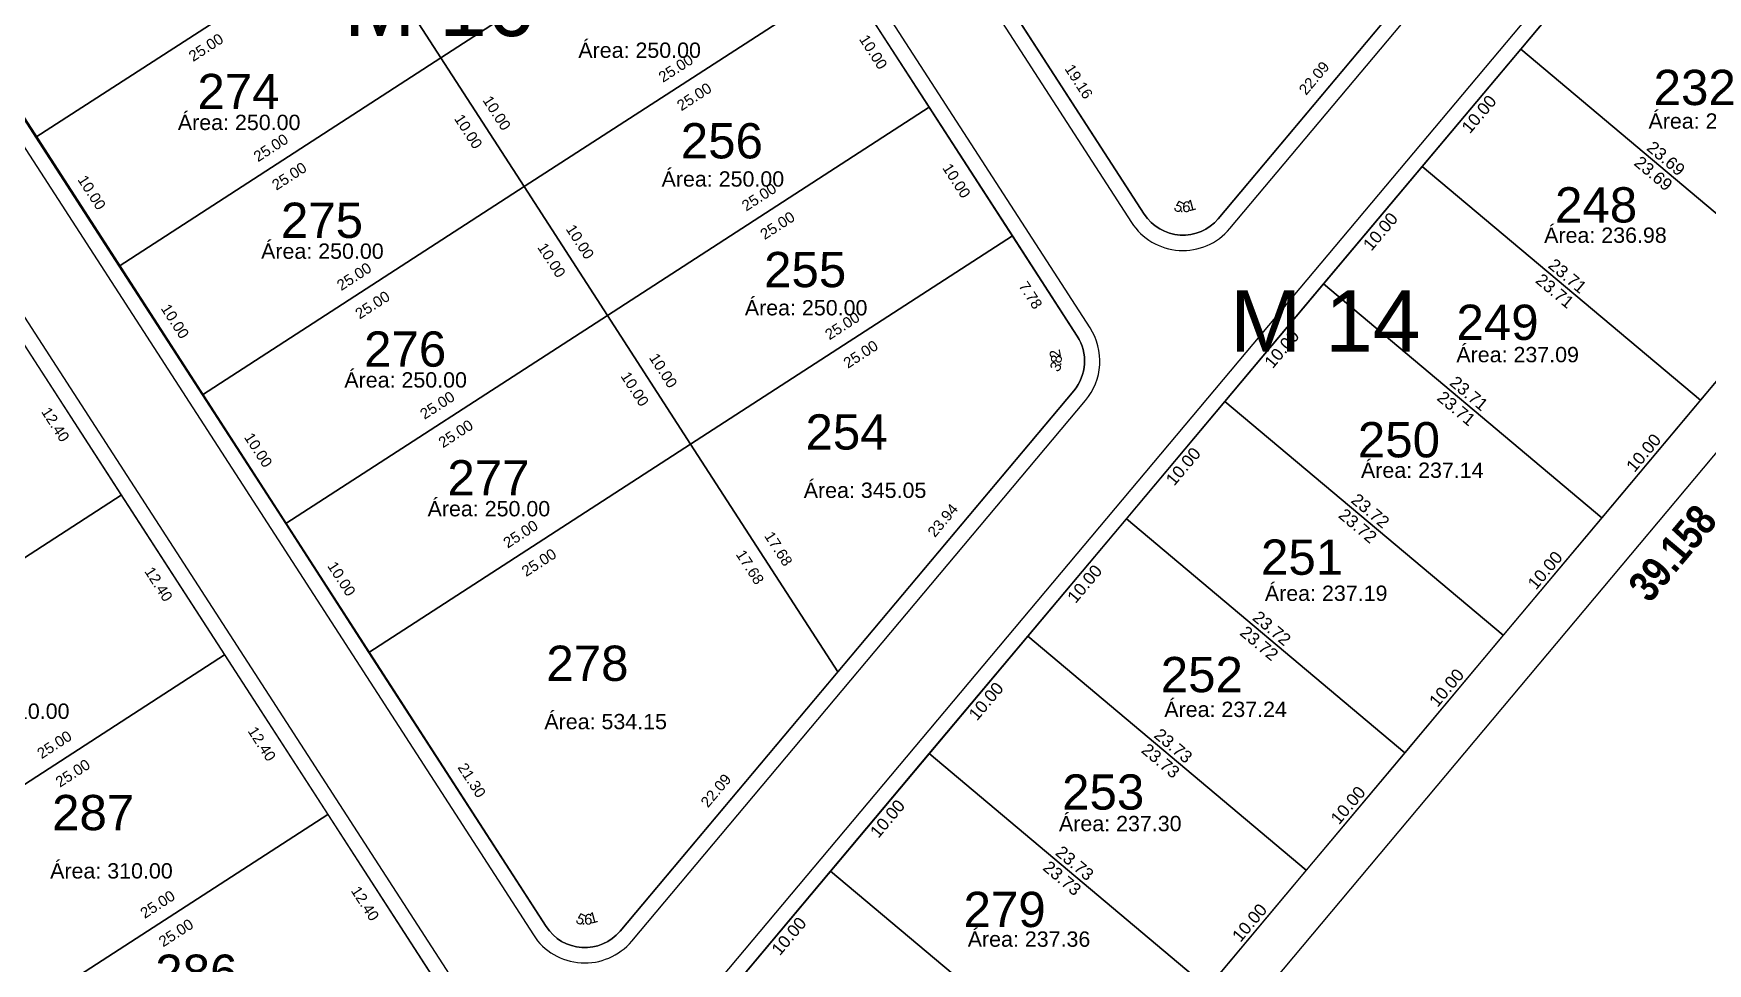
# Model space of a CAD drawing. Header units: metres. Extents: x 859577 to 860336, y 1645916 to 1646650.
# Drawn here: x 860127.2 to 860236.5, y 1646266.4 to 1646327.1 of the extents above; entities that cross this region are included whole.
import ezdxf
from ezdxf.enums import TextEntityAlignment as Align

# ---------------------------------------------------------------- set-up
doc = ezdxf.new("R2010")
doc.units = ezdxf.units.M
for name, color, linetype in [('_LINDERO', 6, 'Continuous'), ('_SENDERO', 5, 'Continuous'), ('A-CALZADA', 252, 'Continuous'), ('A-MZ_6', 2, 'Continuous'), ('A-NUMERO LOTE', 251, 'Continuous'), ('A-SENDEROS', 97, 'Continuous'), ('C-PROP', 7, 'Continuous'), ('C-PROP-LINE', 230, 'Continuous'), ('C-PROP-LINE-TEXT', 7, 'Continuous'), ('CVL_CUADCON_TIT', 7, 'Continuous'), ('GUEVARA_TEXTOS', 4, 'Continuous')]:
    doc.layers.add(name, color=color, linetype=linetype)
doc.layers.add('A-VIA', color=30, linetype='Continuous', lineweight=30)
doc.styles.add('ARIAL', font='arial.ttf')
doc.styles.add('Narrow-Negrita', font='ARIALNB.TTF')
doc.styles.get("Standard").update_dxf_attribs({"font": 'arial.ttf'})

msp = doc.modelspace()

# ---------------------------------------------------------------- linework, layer by layer
at = {"layer": '_LINDERO', "color": 7, "flags": 128}
for points in [[(860094.80219, 1646136.08319), (860126.61658, 1646172.93886), (860169.52798, 1646223.94869), (860217.74468, 1646281.42215), (860242.90712, 1646311.40794), (860295.39524, 1646375.129), (860332.78395, 1646417.55301), (860327.04729, 1646469.25026), (860320.18897, 1646554.53609), (860314.08463, 1646636.30078), (860266.57431, 1646635.61912), (860222.74438, 1646633.34393), (860199.99292, 1646646.50752), (860183.54385, 1646643.64356), (860171.64852, 1646643.15805), (860161.64765, 1646639.05158), (860146.53465, 1646622.32014), (860115.93388, 1646618.82162)], [(860097.081, 1646134.132), (860128.9, 1646170.993), (860171.825, 1646222.019), (860220.043, 1646279.494), (860245.214, 1646309.49), (860297.679, 1646373.183), (860335.912, 1646416.565), (860330.034, 1646469.536)]]:
    msp.add_lwpolyline(points, dxfattribs=at)
at = {"layer": 'A-CALZADA'}
msp.add_lwpolyline([(860108.53831, 1646153.65028), (860126.65515, 1646173.60405, 0.080523021), (860127.35289, 1646174.67724), (860121.71999, 1646192.44855, -0.080364937), (860121.48677, 1646194.02841), (860121.62004, 1646203.66921, -0.172900472), (860122.79101, 1646206.81604), (860209.86693, 1646310.47919), (860240.89764, 1646347.421), (860250.45565, 1646358.56658), (860265.69141, 1646376.33298), (860300.36588, 1646419.77213, 0.109567421), (860302.56734, 1646423.99672), (860307.42428, 1646442.09948, -0.190147504)], format="xyb", dxfattribs=at)
for points in [[(860152.57873, 1646386.31246), (860198.86618, 1646314.7562, 0.504438682), (860205.28759, 1646314.356), (860234.8924, 1646349.60028, 0.329399479), (860235.18814, 1646354.34558), (860221.9021, 1646374.88462, 0.23649435), (860216.03572, 1646377.5164), (860204.87516, 1646376.56494, -0.161848831), (860197.97735, 1646378.2502), (860168.52863, 1646394.40797, 0.194427371), (860163.25058, 1646395.0788), (860154.87448, 1646393.37119, 0.396378725)], [(860152.57873, 1646386.31246), (860198.86618, 1646314.7562, 0.504438682), (860205.28759, 1646314.356), (860234.8924, 1646349.60028, 0.329399479), (860235.18814, 1646354.34558), (860221.9021, 1646374.88462, 0.23649435), (860216.03572, 1646377.5164), (860204.87516, 1646376.56494, -0.161848831), (860197.97735, 1646378.2502), (860168.52863, 1646394.40797, 0.194427371), (860163.25058, 1646395.0788), (860154.87448, 1646393.37119, 0.396378725)], [(860104.03513, 1646354.56972), (860159.84166, 1646268.29782, 0.504438682), (860166.26306, 1646267.89763), (860195.86788, 1646303.14191, 0.329399479), (860196.16361, 1646307.88721), (860144.61347, 1646387.57913, 0.368254276), (860139.64306, 1646389.06745), (860130.06253, 1646384.84926, 0.109457738), (860128.66702, 1646383.82578), (860111.50421, 1646364.25555, -0.091520038), (860108.36989, 1646361.78097), (860105.52611, 1646360.27952, 0.440345985)], [(860104.03513, 1646354.56972), (860159.84166, 1646268.29782, 0.504438682), (860166.26306, 1646267.89763), (860195.86788, 1646303.14191, 0.329399479), (860196.16361, 1646307.88721), (860144.61347, 1646387.57913, 0.368254276), (860139.64306, 1646389.06745), (860130.06253, 1646384.84926, 0.109457738), (860128.66702, 1646383.82578), (860111.50421, 1646364.25555, -0.091520038), (860108.36989, 1646361.78097), (860105.52611, 1646360.27952, 0.440345985)], [(860098.18941, 1646352.55978), (860157.13909, 1646261.42884, -0.329399479), (860156.84335, 1646256.68354), (860132.46076, 1646227.65627, -0.504438682), (860116.40724, 1646228.65675), (860044.36933, 1646340.02092, -0.413702713), (860045.5495, 1646345.54825), (860061.60912, 1646355.97649, -0.16337326), (860064.0747, 1646356.61139), (860095.11801, 1646354.37691, -0.235401715)], [(860098.18941, 1646352.55978), (860157.13909, 1646261.42884, -0.329399479), (860156.84335, 1646256.68354), (860132.46076, 1646227.65627, -0.504438682), (860116.40724, 1646228.65675), (860044.36933, 1646340.02092, -0.413702713), (860045.5495, 1646345.54825), (860061.60912, 1646355.97649, -0.16337326), (860064.0747, 1646356.61139), (860095.11801, 1646354.37691, -0.235401715)]]:
    msp.add_lwpolyline(points, format="xyb", close=True, dxfattribs=at)
at = {"layer": 'A-MZ_6'}
for points in [[(860329.29996, 1646458.32267), (860325.29905, 1646453.28128, -0.085937771), (860324.28059, 1646452.37257), (860309.26443, 1646443.01971, 0.190147504), (860308.39012, 1646441.84034), (860303.53318, 1646423.73758, -0.109298226), (860301.1398, 1646419.13872), (860266.46197, 1646375.69537), (860251.21475, 1646357.9156), (860241.66007, 1646346.7739), (860210.63264, 1646309.83601), (860123.55672, 1646206.17285, 0.172900472), (860122.61994, 1646203.65539), (860122.48667, 1646194.01459, 0.080364937), (860122.67325, 1646192.7507), (860127.50673, 1646177.50148, -0.182675814), (860127.35289, 1646174.67724)], [(860106.06896, 1646359.43531, 0.440097484), (860104.94937, 1646355.15506), (860160.6813, 1646268.84096, 0.504438682), (860165.49736, 1646268.54082), (860195.10217, 1646303.7851, 0.329399479), (860195.32397, 1646307.34407), (860143.77383, 1646387.03599, 0.368254276), (860140.04602, 1646388.15223), (860129.85713, 1646383.66619), (860112.25605, 1646363.5962, -0.091520038), (860108.83678, 1646360.89666), (860106.06896, 1646359.43531)], [(860106.06896, 1646359.43531, 0.440097484), (860104.94937, 1646355.15506), (860160.6813, 1646268.84096, 0.504438682), (860165.49736, 1646268.54082), (860195.10217, 1646303.7851, 0.329399479), (860195.32397, 1646307.34407), (860143.77383, 1646387.03599, 0.368254276), (860140.04602, 1646388.15223), (860129.85713, 1646383.66619), (860112.25605, 1646363.5962, -0.091520038), (860108.83678, 1646360.89666), (860106.06896, 1646359.43531)]]:
    msp.add_lwpolyline(points, format="xyb", dxfattribs=at)
for points in [[(860153.41837, 1646386.8556), (860199.70582, 1646315.29933, 0.504438682), (860204.52188, 1646314.99919), (860234.12669, 1646350.24347, 0.329399479), (860234.3485, 1646353.80245), (860221.06246, 1646374.34148, 0.222722549), (860216.21732, 1646376.52826), (860204.96011, 1646375.56855, -0.147779862), (860198.16846, 1646377.00471), (860167.89283, 1646393.61619, 0.220050793), (860163.89055, 1646394.18869), (860155.94821, 1646392.56952, 0.455178245)], [(860153.41837, 1646386.8556), (860199.70582, 1646315.29933, 0.504438682), (860204.52188, 1646314.99919), (860234.12669, 1646350.24347, 0.329399479), (860234.3485, 1646353.80245), (860221.06246, 1646374.34148, 0.222722549), (860216.21732, 1646376.52826), (860204.96011, 1646375.56855, -0.147779862), (860198.16846, 1646377.00471), (860167.89283, 1646393.61619, 0.220050793), (860163.89055, 1646394.18869), (860155.94821, 1646392.56952, 0.455178245)], [(860097.34976, 1646352.01664), (860156.29945, 1646260.8857, -0.329399479), (860156.07764, 1646257.32673), (860131.69505, 1646228.29945, -0.504438682), (860117.24688, 1646229.19989), (860045.20897, 1646340.56406, -0.413702713), (860046.0941, 1646344.70956), (860062.15372, 1646355.13779, -0.16337326), (860064.00291, 1646355.61397), (860095.04622, 1646353.37949, -0.235401715)], [(860097.34976, 1646352.01664), (860156.29945, 1646260.8857, -0.329399479), (860156.07764, 1646257.32673), (860131.69505, 1646228.29945, -0.504438682), (860117.24688, 1646229.19989), (860045.20897, 1646340.56406, -0.413702713), (860046.0941, 1646344.70956), (860062.15372, 1646355.13779, -0.16337326), (860064.00291, 1646355.61397), (860095.04622, 1646353.37949, -0.235401715)]]:
    msp.add_lwpolyline(points, format="xyb", close=True, dxfattribs=at)
at = {"layer": 'A-SENDEROS', "lineweight": 9, "flags": 128}
for points in [[(860327.04729, 1646469.25026), (860332.78395, 1646417.55301), (860295.39524, 1646375.129), (860242.90712, 1646311.40794), (860217.74468, 1646281.42215), (860169.52798, 1646223.94869), (860126.61658, 1646172.93886), (860094.80219, 1646136.08319)], [(860097.081, 1646134.132), (860128.9, 1646170.993), (860171.825, 1646222.019), (860220.043, 1646279.494), (860245.214, 1646309.49), (860297.679, 1646373.183), (860335.912, 1646416.565), (860330.034, 1646469.536)]]:
    msp.add_lwpolyline(points, dxfattribs=at)
at = {"layer": 'A-VIA'}
for points in [[(860152.57873, 1646386.31246), (860198.86618, 1646314.7562, 0.504438682), (860205.28759, 1646314.356), (860234.8924, 1646349.60028, 0.329399479), (860235.18814, 1646354.34558), (860221.9021, 1646374.88462, 0.23649435), (860216.03572, 1646377.5164), (860204.87516, 1646376.56494, -0.161848831), (860197.97735, 1646378.2502), (860168.52863, 1646394.40797, 0.194427371), (860163.25058, 1646395.0788), (860154.87448, 1646393.37119, 0.396378725)], [(860152.57873, 1646386.31246), (860198.86618, 1646314.7562, 0.504438682), (860205.28759, 1646314.356), (860234.8924, 1646349.60028, 0.329399479), (860235.18814, 1646354.34558), (860221.9021, 1646374.88462, 0.23649435), (860216.03572, 1646377.5164), (860204.87516, 1646376.56494, -0.161848831), (860197.97735, 1646378.2502), (860168.52863, 1646394.40797, 0.194427371), (860163.25058, 1646395.0788), (860154.87448, 1646393.37119, 0.396378725)], [(860104.03513, 1646354.56972), (860159.84166, 1646268.29782, 0.504438682), (860166.26306, 1646267.89763), (860195.86788, 1646303.14191, 0.329399479), (860196.16361, 1646307.88721), (860144.61347, 1646387.57913, 0.368254276), (860139.64306, 1646389.06745), (860130.06253, 1646384.84926, 0.109457738), (860128.66702, 1646383.82578), (860111.50421, 1646364.25555, -0.091520038), (860108.36989, 1646361.78097), (860105.52611, 1646360.27952, 0.440345985)], [(860104.03513, 1646354.56972), (860159.84166, 1646268.29782, 0.504438682), (860166.26306, 1646267.89763), (860195.86788, 1646303.14191, 0.329399479), (860196.16361, 1646307.88721), (860144.61347, 1646387.57913, 0.368254276), (860139.64306, 1646389.06745), (860130.06253, 1646384.84926, 0.109457738), (860128.66702, 1646383.82578), (860111.50421, 1646364.25555, -0.091520038), (860108.36989, 1646361.78097), (860105.52611, 1646360.27952, 0.440345985)], [(860098.18941, 1646352.55978), (860157.13909, 1646261.42884, -0.329399479), (860156.84335, 1646256.68354), (860132.46076, 1646227.65627, -0.504438682), (860116.40724, 1646228.65675), (860044.36933, 1646340.02092, -0.413702713), (860045.5495, 1646345.54825), (860061.60912, 1646355.97649, -0.16337326), (860064.0747, 1646356.61139), (860095.11801, 1646354.37691, -0.235401715)], [(860098.18941, 1646352.55978), (860157.13909, 1646261.42884, -0.329399479), (860156.84335, 1646256.68354), (860132.46076, 1646227.65627, -0.504438682), (860116.40724, 1646228.65675), (860044.36933, 1646340.02092, -0.413702713), (860045.5495, 1646345.54825), (860061.60912, 1646355.97649, -0.16337326), (860064.0747, 1646356.61139), (860095.11801, 1646354.37691, -0.235401715)]]:
    msp.add_lwpolyline(points, format="xyb", close=True, dxfattribs=at)
at = {"layer": 'C-PROP-LINE', "color": 2, "lineweight": 30}
for points in [[(860169.37116, 1646347.4648), (860174.80255, 1646339.06836), (860153.81146, 1646325.48991), (860148.38008, 1646333.88634)], [(860169.37116, 1646347.4648), (860174.80255, 1646339.06836), (860153.81146, 1646325.48991), (860148.38008, 1646333.88634)], [(860148.38008, 1646333.88634), (860127.389, 1646320.30788), (860121.95762, 1646328.70431), (860142.9487, 1646342.28277)], [(860148.38008, 1646333.88634), (860127.389, 1646320.30788), (860121.95762, 1646328.70431), (860142.9487, 1646342.28277)], [(860174.80255, 1646339.06836), (860180.23393, 1646330.67193), (860159.24285, 1646317.09347), (860153.81146, 1646325.48991)], [(860174.80255, 1646339.06836), (860180.23393, 1646330.67193), (860159.24285, 1646317.09347), (860153.81146, 1646325.48991)], [(860153.81146, 1646325.48991), (860132.82038, 1646311.91145), (860127.389, 1646320.30788), (860148.38008, 1646333.88634)], [(860153.81146, 1646325.48991), (860132.82038, 1646311.91145), (860127.389, 1646320.30788), (860148.38008, 1646333.88634)], [(860224.26321, 1646326.06309), (860230.69508, 1646333.72018), (860248.76107, 1646318.54494), (860242.40284, 1646310.82599)], [(860180.23393, 1646330.67193), (860185.66531, 1646322.2755), (860164.67423, 1646308.69704), (860159.24285, 1646317.09347)], [(860180.23393, 1646330.67193), (860185.66531, 1646322.2755), (860164.67423, 1646308.69704), (860159.24285, 1646317.09347)], [(860159.24285, 1646317.09347), (860138.25177, 1646303.51502), (860132.82038, 1646311.91145), (860153.81146, 1646325.48991)], [(860159.24285, 1646317.09347), (860138.25177, 1646303.51502), (860132.82038, 1646311.91145), (860153.81146, 1646325.48991)], [(860217.83134, 1646318.406), (860224.26321, 1646326.06309), (860242.40284, 1646310.82599), (860235.98335, 1646303.1585)], [(860185.66531, 1646322.2755), (860191.09669, 1646313.87906), (860170.10561, 1646300.30061), (860164.67423, 1646308.69704)], [(860185.66531, 1646322.2755), (860191.09669, 1646313.87906), (860170.10561, 1646300.30061), (860164.67423, 1646308.69704)], [(860211.39947, 1646310.74891), (860217.83134, 1646318.406), (860235.98335, 1646303.1585), (860229.55527, 1646295.49823)], [(860164.67423, 1646308.69704), (860143.68315, 1646295.11858), (860138.25177, 1646303.51502), (860159.24285, 1646317.09347)], [(860164.67423, 1646308.69704), (860143.68315, 1646295.11858), (860138.25177, 1646303.51502), (860159.24285, 1646317.09347)], [(860204.96759, 1646303.09182), (860211.39947, 1646310.74891), (860229.55527, 1646295.49823), (860223.12719, 1646287.83796)], [(860170.10561, 1646300.30061), (860149.11453, 1646286.72215), (860143.68315, 1646295.11858), (860164.67423, 1646308.69704)], [(860170.10561, 1646300.30061), (860149.11453, 1646286.72215), (860143.68315, 1646295.11858), (860164.67423, 1646308.69704)], [(860126.21879, 1646307.38771), (860132.9537, 1646296.97614), (860111.96262, 1646283.39768), (860105.22771, 1646293.80925)], [(860126.21879, 1646307.38771), (860132.9537, 1646296.97614), (860111.96262, 1646283.39768), (860105.22771, 1646293.80925)], [(860198.53572, 1646295.43473), (860204.96759, 1646303.09182), (860223.12719, 1646287.83796), (860216.69911, 1646280.17768)], [(860132.9537, 1646296.97614), (860139.68862, 1646286.56456), (860118.69754, 1646272.9861), (860111.96262, 1646283.39768)], [(860132.9537, 1646296.97614), (860139.68862, 1646286.56456), (860118.69754, 1646272.9861), (860111.96262, 1646283.39768)], [(860192.10385, 1646287.77764), (860198.53572, 1646295.43473), (860216.69911, 1646280.17768), (860210.27192, 1646272.51666)], [(860185.67198, 1646280.12055), (860192.10385, 1646287.77764), (860210.27192, 1646272.51666), (860203.84476, 1646264.85561)], [(860139.68862, 1646286.56456), (860146.42353, 1646276.15298), (860125.43245, 1646262.57453), (860118.69754, 1646272.9861)], [(860139.68862, 1646286.56456), (860146.42353, 1646276.15298), (860125.43245, 1646262.57453), (860118.69754, 1646272.9861)], [(860179.24011, 1646272.46346), (860185.67198, 1646280.12055), (860203.84477, 1646264.85561), (860197.41761, 1646257.19455)], [(860146.42353, 1646276.15298), (860153.15845, 1646265.74141), (860132.16736, 1646252.16295), (860125.43245, 1646262.57453)], [(860146.42353, 1646276.15298), (860153.15845, 1646265.74141), (860132.16736, 1646252.16295), (860125.43245, 1646262.57453)], [(860172.80824, 1646264.80637), (860179.24011, 1646272.46346), (860197.41761, 1646257.19455), (860190.99046, 1646249.5335)]]:
    msp.add_lwpolyline(points, close=True, dxfattribs=at)
for points in [[(860199.70582, 1646315.29933), (860189.29765, 1646331.38944), (860210.28873, 1646344.9679), (860218.73169, 1646331.91584), (860204.52188, 1646314.99919, -0.504438682)], [(860199.70582, 1646315.29933), (860189.29765, 1646331.38944), (860210.28873, 1646344.9679), (860218.73169, 1646331.91584), (860204.52188, 1646314.99919, -0.504438682)], [(860195.32397, 1646307.34407, -0.329399479), (860195.10217, 1646303.7851), (860179.70716, 1646285.45747), (860170.10561, 1646300.30061), (860191.09669, 1646313.87906)], [(860195.32397, 1646307.34407, -0.329399479), (860195.10217, 1646303.7851), (860179.70716, 1646285.45747), (860170.10561, 1646300.30061), (860191.09669, 1646313.87906)], [(860160.6813, 1646268.84096), (860149.11453, 1646286.72215), (860170.10561, 1646300.30061), (860179.70716, 1646285.45747), (860165.49736, 1646268.54082, -0.504438682)], [(860160.6813, 1646268.84096), (860149.11453, 1646286.72215), (860170.10561, 1646300.30061), (860179.70716, 1646285.45747), (860165.49736, 1646268.54082, -0.504438682)]]:
    msp.add_lwpolyline(points, format="xyb", close=True, dxfattribs=at)
at = {"layer": 'CVL_CUADCON_TIT', "color": 7, "lineweight": 20, "ltscale": 0.5, "true_color": 0xffffff, "flags": 128}
for points in [[(860327.04729, 1646469.25026), (860332.78395, 1646417.55301), (860295.39524, 1646375.129), (860242.90712, 1646311.40794), (860217.74468, 1646281.42215), (860169.52798, 1646223.94869), (860126.61658, 1646172.93886), (860094.80219, 1646136.08319)], [(860097.081, 1646134.132), (860128.9, 1646170.993), (860171.825, 1646222.019), (860220.043, 1646279.494), (860245.214, 1646309.49), (860297.679, 1646373.183), (860335.912, 1646416.565), (860330.034, 1646469.536)]]:
    msp.add_lwpolyline(points, dxfattribs=at)

# ---------------------------------------------------------------- texts
at = {"color": 252, "true_color": 0x939598, "style": 'ARIAL'}
for s, p in [('Área: 236.42', (860232.5994, 1646320.87112)), ('Área: 236.98', (860225.79233, 1646313.4264)), ('Área: 237.09', (860220.06458, 1646305.64055)), ('Área: 237.14', (860213.84126, 1646298.10026)), ('Área: 237.19', (860207.57012, 1646290.07903)), ('Área: 237.24', (860201.00851, 1646282.50843)), ('Área: 237.30', (860194.13625, 1646275.06186)), ('Área: 237.36', (860188.18239, 1646267.52665))]:
    msp.add_text(s, height=1, dxfattribs=at).set_placement(p)
at = {"layer": '_SENDERO', "color": 7, "style": 'Narrow-Negrita'}
msp.add_text('39.158', height=2, rotation=49.9984672, dxfattribs=at).set_placement((860234.16055, 1646293.20638), align=Align.MIDDLE)
msp.add_text('39.158', height=2, rotation=49.9984672, dxfattribs=at).set_placement((860234.16055, 1646293.20638), align=Align.MIDDLE)
at = {"layer": 'A-MZ_6', "color": 6, "char_height": 4, "attachment_point": 1, "style": 'ARIAL'}
for s, heights, insert in [('M 16', [-4.08458], (860147.49573, 1646330.90733)), ('M 14', [-4.0191], (860205.294, 1646310.32243))]:
    msp.add_mtext_dynamic_manual_height_columns(s, width=20.3715264, gutter_width=1, heights=heights, dxfattribs=dict(at, insert=insert))
at = {"layer": 'A-NUMERO LOTE', "color": 251, "true_color": 0x636466, "style": 'ARIAL'}
for s, p in [(' 274', (860137.03246, 1646322.14504)), (' 232', (860232.0426, 1646322.41059)), (' 256', (860168.56988, 1646318.93203)), (' 248', (860225.60827, 1646314.7535)), (' 275', (860142.47899, 1646313.74861)), (' 255', (860174.00453, 1646310.5356)), (' 249', (860219.17762, 1646307.09641)), (' 276', (860147.9071, 1646305.35218)), (' 254', (860176.70464, 1646299.94524)), (' 250', (860212.74452, 1646299.43932)), (' 277', (860153.34421, 1646296.95575)), (' 251', (860206.4252, 1646291.78223)), (' 278', (860159.79804, 1646284.86286)), (' 252', (860199.88324, 1646284.12514)), (' 253', (860193.4485, 1646276.46805)), (' 287', (860127.55098, 1646275.12834)), (' 279', (860187.01826, 1646268.81096)), (' 286', (860134.28017, 1646264.71677))]:
    msp.add_text(s, height=2.3, dxfattribs=at).set_placement(p)
at = {"layer": 'C-PROP', "color": 252, "true_color": 0x939598, "style": 'ARIAL'}
for s, p in [('Área: 250.00', (860162.7771, 1646325.48863)), ('Área: 250.00', (860136.64745, 1646320.78215)), ('Área: 250.00', (860168.20848, 1646317.0922)), ('Área: 250.00', (860142.07883, 1646312.38572)), ('Área: 250.00', (860173.63986, 1646308.69577)), ('Área: 250.00', (860147.51021, 1646303.98928)), ('Área: 345.05', (860177.48455, 1646296.79416)), ('Área: 250.00', (860152.9416, 1646295.59285)), ('Área: 310.00', (860121.58002, 1646282.38883)), ('Área: 534.15', (860160.56117, 1646281.71177)), ('Área: 310.00', (860128.31493, 1646271.97726))]:
    msp.add_text(s, height=1, dxfattribs=at).set_placement(p)
at = {"layer": 'C-PROP-LINE-TEXT', "color": 252, "linetype": 'Continuous', "lineweight": 0, "true_color": 0x939598, "char_height": 0.7}
for s, insert, attachment_point, rotation in [('25.00', (860138.29189, 1646326.46738), 2, 32.8975317), ('10.00', (860182.31989, 1646326.06636), 2, 302.8975317), ('25.00', (860169.33103, 1646324.51243), 8, 32.8975317), ('22.09', (860211.0525, 1646323.93991), 8, 49.9701075), ('19.16', (860195.13147, 1646323.75174), 8, 302.8975317), ('10.00', (860157.15689, 1646321.69904), 8, 302.8975317), ('25.00', (860170.14574, 1646323.25297), 2, 32.8975317), ('10.00', (860155.89742, 1646320.88434), 2, 302.8975317), ('25.00', (860142.90857, 1646319.33041), 8, 32.8975317), ('25.00', (860143.72328, 1646318.07094), 2, 32.8975317), ('10.00', (860187.75127, 1646317.66993), 2, 302.8975317), ('10.00', (860130.73442, 1646316.51702), 8, 302.8975317), ('25.00', (860174.76242, 1646316.116), 8, 32.8975317), ('25.00', (860175.57712, 1646314.85654), 2, 32.8975317), ('5', (860201.56276, 1646315.58273), 7, 333.8110813), ('.', (860201.99833, 1646315.44594), 7, 351.318125), ('6', (860202.17009, 1646315.42975), 7, 357.911687), ('1', (860202.60056, 1646315.47659), 7, 14.5092739), ('10.00', (860162.58827, 1646313.30261), 8, 302.8975317), ('10.00', (860161.32881, 1646312.4879), 2, 302.8975317), ('25.00', (860148.33995, 1646310.93398), 8, 32.8975317), ('7.78', (860192.5806, 1646310.20422), 2, 302.8975317), ('25.00', (860149.15466, 1646309.67451), 2, 32.8975317), ('10.00', (860136.16581, 1646308.12059), 8, 302.8975317), ('25.00', (860180.1938, 1646307.71957), 8, 32.8975317), ('25.00', (860181.00851, 1646306.4601), 2, 32.8975317), ('10.00', (860168.01965, 1646304.90618), 8, 302.8975317), ('2', (860194.27812, 1646305.99757), 7, 100.8714466), ('3', (860194.09433, 1646304.94803), 7, 59.2637972), ('8', (860194.29499, 1646305.54133), 7, 83.3644029), ('.', (860194.26523, 1646305.37139), 7, 76.7708409), ('10.00', (860166.76019, 1646304.09147), 2, 302.8975317), ('25.00', (860153.77134, 1646302.53754), 8, 32.8975317), ('12.40', (860128.95651, 1646301.77457), 2, 302.897532), ('25.00', (860154.58604, 1646301.27808), 2, 32.8975317), ('10.00', (860141.59719, 1646299.72415), 8, 302.8975317), ('23.94', (860186.83038, 1646295.10368), 8, 49.9701075), ('25.00', (860159.20272, 1646294.14111), 8, 32.8975317), ('17.68', (860175.53612, 1646293.28639), 8, 302.8975317), ('25.00', (860160.01743, 1646292.88165), 2, 32.8975317), ('10.00', (860147.02857, 1646291.32772), 8, 302.8975317), ('17.68', (860174.27665, 1646292.47169), 2, 302.8975317), ('12.40', (860135.69143, 1646291.36299), 2, 302.8975317), ('25.00', (860128.78572, 1646280.40506), 8, 32.8975317), ('12.40', (860142.42634, 1646280.95142), 2, 302.8975317), ('25.00', (860129.60043, 1646279.1456), 2, 32.8975317), ('21.30', (860155.52765, 1646278.18891), 8, 302.8975317), ('22.09', (860172.02798, 1646277.48153), 8, 49.9701075), ('25.00', (860135.52064, 1646269.99349), 8, 32.8975317), ('12.40', (860149.16126, 1646270.53984), 2, 302.897532), ('5', (860162.53823, 1646269.12436), 7, 333.8110813), ('6', (860163.14557, 1646268.97137), 7, 357.911687), ('1', (860163.57603, 1646269.01822), 7, 14.5092739), ('25.00', (860136.33534, 1646268.73402), 2, 32.8975317), ('.', (860162.97381, 1646268.98756), 7, 351.3181251)]:
    msp.add_mtext(s, dxfattribs=dict(at, insert=insert, attachment_point=attachment_point, rotation=rotation))
at = {"layer": 'GUEVARA_TEXTOS', "color": 251, "true_color": 0x636466}
for s, rotation, p in [('10.00', 49.9701075, (860221.53733, 1646321.8229)), ('23.69', 319.9701075, (860233.74467, 1646318.93459)), ('23.69', 319.9701076, (860232.92139, 1646317.95449)), ('10.00', 49.9701075, (860215.10546, 1646314.16581)), ('23.71', 319.9701075, (860227.31899, 1646311.2723)), ('23.71', 319.9701075, (860226.49571, 1646310.2922)), ('10.00', 49.9701075, (860208.67358, 1646306.50872)), ('23.71', 319.9701075, (860220.88901, 1646303.61362)), ('23.71', 319.9701075, (860220.06573, 1646302.63351)), ('10.00', 49.9701075, (860202.24171, 1646298.85163)), ('10.00', 49.9984673, (860232.27905, 1646299.73976)), ('23.72', 319.9701075, (860214.45903, 1646295.95494)), ('23.72', 319.9701075, (860213.63575, 1646294.97483)), ('10.00', 49.9701075, (860195.80984, 1646291.19454)), ('10.00', 49.9984673, (860225.85097, 1646292.07949)), ('23.72', 319.9701075, (860208.02905, 1646288.29626)), ('23.72', 319.9701075, (860207.20577, 1646287.31615)), ('10.00', 49.9701075, (860189.37797, 1646283.53745)), ('10.00', 49.9984673, (860219.42289, 1646284.41922)), ('23.73', 319.9701075, (860201.59952, 1646280.6372)), ('23.73', 319.9701075, (860200.77624, 1646279.65709)), ('10.00', 49.9701075, (860182.9461, 1646275.88036)), ('10.00', 50.0051522, (860212.99521, 1646276.75851)), ('23.73', 319.9701075, (860195.17001, 1646272.97813)), ('23.73', 319.9701087, (860194.34673, 1646271.99802)), ('10.00', 49.9701075, (860176.51422, 1646268.22327)), ('10.00', 50.0054124, (860206.56803, 1646269.09747))]:
    msp.add_text(s, height=0.8, rotation=rotation, dxfattribs=at).set_placement(p, align=Align.MIDDLE_CENTER)

doc.saveas('drawing.dxf')
